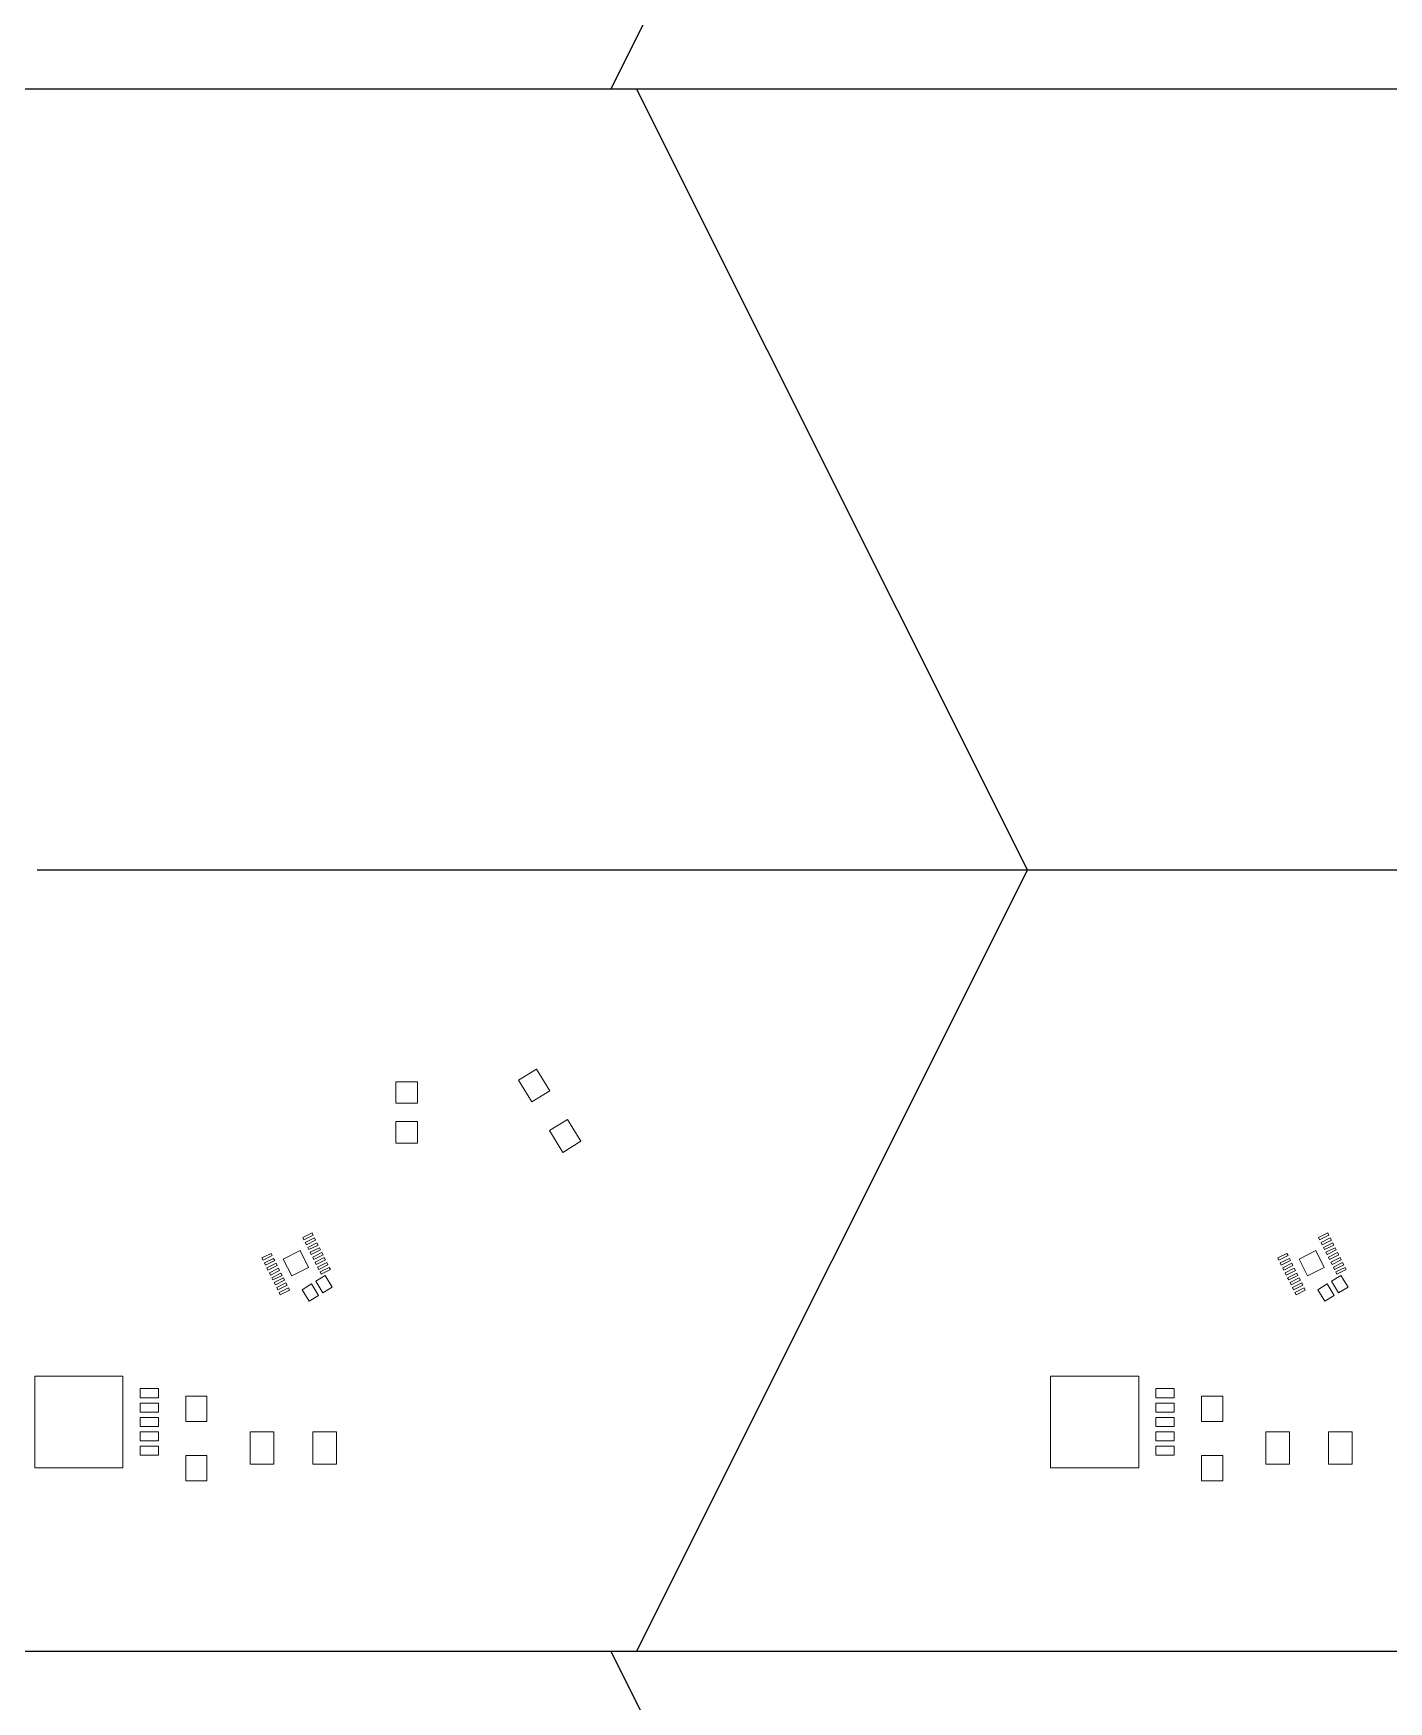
# Model space of a CAD drawing. Header units: inches. Extents: x 70 to 970, y -386 to 214.
# Drawn here: x 602.2 to 762.3, y -180.4 to 16.6 of the extents above; entities that cross this region are included whole.
import ezdxf

# ---------------------------------------------------------------- set-up
doc = ezdxf.new("R2010")
doc.units = ezdxf.units.IN
doc.header["$MEASUREMENT"] = 0

msp = doc.modelspace()

# ---------------------------------------------------------------- linework, layer by layer
at = {"color": 5}
for p, q in [((670.39, 10.06), (716.6, 102.34)), ((673.39, 10.06), (719.6, -82.22)), ((673.39, -174.5), (719.6, -82.22)), ((670.39, -174.5), (716.6, -266.78))]:
    msp.add_line(p, q, dxfattribs=at)
at = {"color": 4}
for p, q in [((910.39, 10.06), (80.39, 10.06)), ((959.6, -82.22), (602.6, -82.22)), ((910.39, -174.5), (80.39, -174.5))]:
    msp.add_line(p, q, dxfattribs=at)
at = {"color": 1, "lineweight": 0}
for p, q in [((661.6, -105.7), (659.47, -107)), ((663.16, -108.26), (661.6, -105.7)), ((647.52, -107.2), (644.98, -107.2)), ((644.98, -107.2), (644.98, -109.74)), ((647.52, -109.74), (647.52, -107.2)), ((659.47, -107), (661.03, -109.56)), ((661.03, -109.56), (663.16, -108.26)), ((644.98, -109.74), (647.52, -109.74)), ((644.98, -111.9), (644.98, -114.44)), ((647.52, -111.9), (644.98, -111.9)), ((647.52, -114.44), (647.52, -111.9)), ((665.25, -111.67), (663.12, -112.97)), ((666.82, -114.22), (665.25, -111.67)), ((663.12, -112.97), (664.69, -115.53)), ((664.69, -115.53), (666.82, -114.22)), ((644.98, -114.44), (647.52, -114.44)), ((635.07, -125.05), (633.98, -125.59)), ((633.98, -125.59), (634.11, -125.86)), ((634.11, -125.86), (635.2, -125.32)), ((635.36, -125.63), (634.27, -126.18)), ((634.41, -126.44), (635.49, -125.9)), ((635.2, -125.32), (635.07, -125.05)), ((635.49, -125.9), (635.36, -125.63)), ((755.07, -125.05), (753.98, -125.59)), ((753.98, -125.59), (754.11, -125.86)), ((754.11, -125.86), (755.2, -125.32)), ((755.36, -125.63), (754.27, -126.18)), ((754.41, -126.44), (755.49, -125.9)), ((755.2, -125.32), (755.07, -125.05)), ((755.49, -125.9), (755.36, -125.63)), ((630.24, -127.47), (629.15, -128.01)), ((629.15, -128.01), (629.29, -128.28)), ((629.29, -128.28), (630.37, -127.73)), ((630.53, -128.05), (629.44, -128.59)), ((630.37, -127.73), (630.24, -127.47)), ((630.66, -128.31), (630.53, -128.05)), ((633.66, -127.14), (631.68, -128.13)), ((634.66, -129.13), (633.66, -127.14)), ((634.27, -126.18), (634.41, -126.44)), ((635.65, -126.21), (634.56, -126.76)), ((634.56, -126.76), (634.7, -127.02)), ((634.7, -127.02), (635.78, -126.48)), ((635.94, -126.79), (634.85, -127.34)), ((634.85, -127.34), (634.99, -127.6)), ((634.99, -127.6), (636.07, -127.06)), ((636.23, -127.37), (635.15, -127.92)), ((635.15, -127.92), (635.28, -128.18)), ((635.28, -128.18), (636.37, -127.64)), ((636.52, -127.96), (635.44, -128.5)), ((635.78, -126.48), (635.65, -126.21)), ((636.07, -127.06), (635.94, -126.79)), ((636.37, -127.64), (636.23, -127.37)), ((636.66, -128.22), (636.52, -127.96)), ((750.24, -127.47), (749.15, -128.01)), ((749.15, -128.01), (749.29, -128.28)), ((749.29, -128.28), (750.37, -127.73)), ((750.53, -128.05), (749.44, -128.59)), ((750.37, -127.73), (750.24, -127.47)), ((750.66, -128.31), (750.53, -128.05)), ((753.66, -127.14), (751.68, -128.13)), ((754.66, -129.13), (753.66, -127.14)), ((754.27, -126.18), (754.41, -126.44)), ((755.65, -126.21), (754.56, -126.76)), ((754.56, -126.76), (754.7, -127.02)), ((754.7, -127.02), (755.78, -126.48)), ((755.94, -126.79), (754.85, -127.34)), ((754.85, -127.34), (754.99, -127.6)), ((754.99, -127.6), (756.07, -127.06)), ((756.23, -127.37), (755.15, -127.92)), ((755.15, -127.92), (755.28, -128.18)), ((755.28, -128.18), (756.37, -127.64)), ((756.52, -127.96), (755.44, -128.5)), ((755.78, -126.48), (755.65, -126.21)), ((756.07, -127.06), (755.94, -126.79)), ((756.37, -127.64), (756.23, -127.37)), ((756.66, -128.22), (756.52, -127.96)), ((629.44, -128.59), (629.58, -128.86)), ((629.58, -128.86), (630.66, -128.31)), ((630.82, -128.63), (629.74, -129.17)), ((629.74, -129.17), (629.87, -129.44)), ((629.87, -129.44), (630.95, -128.9)), ((631.11, -129.21), (630.03, -129.76)), ((630.03, -129.76), (630.16, -130.02)), ((630.16, -130.02), (631.25, -129.48)), ((631.4, -129.79), (630.32, -130.34)), ((630.95, -128.9), (630.82, -128.63)), ((631.25, -129.48), (631.11, -129.21)), ((631.54, -130.06), (631.4, -129.79)), ((631.68, -128.13), (632.67, -130.12)), ((632.67, -130.12), (634.66, -129.13)), ((635.44, -128.5), (635.57, -128.77)), ((635.57, -128.77), (636.66, -128.22)), ((636.81, -128.54), (635.73, -129.08)), ((635.73, -129.08), (635.86, -129.35)), ((635.86, -129.35), (636.95, -128.8)), ((637.11, -129.12), (636.02, -129.66)), ((636.02, -129.66), (636.15, -129.93)), ((636.15, -129.93), (637.24, -129.38)), ((636.95, -128.8), (636.81, -128.54)), ((637.24, -129.38), (637.11, -129.12)), ((749.44, -128.59), (749.58, -128.86)), ((749.58, -128.86), (750.66, -128.31)), ((750.82, -128.63), (749.74, -129.17)), ((749.74, -129.17), (749.87, -129.44)), ((749.87, -129.44), (750.95, -128.9)), ((751.11, -129.21), (750.03, -129.76)), ((750.03, -129.76), (750.16, -130.02)), ((750.16, -130.02), (751.25, -129.48)), ((751.4, -129.79), (750.32, -130.34)), ((750.95, -128.9), (750.82, -128.63)), ((751.25, -129.48), (751.11, -129.21)), ((751.54, -130.06), (751.4, -129.79)), ((751.68, -128.13), (752.67, -130.12)), ((752.67, -130.12), (754.66, -129.13)), ((755.44, -128.5), (755.57, -128.77)), ((755.57, -128.77), (756.66, -128.22)), ((756.81, -128.54), (755.73, -129.08)), ((755.73, -129.08), (755.86, -129.35)), ((755.86, -129.35), (756.95, -128.8)), ((757.11, -129.12), (756.02, -129.66)), ((756.02, -129.66), (756.15, -129.93)), ((756.15, -129.93), (757.24, -129.38)), ((756.95, -128.8), (756.81, -128.54)), ((757.24, -129.38), (757.11, -129.12)), ((630.32, -130.34), (630.45, -130.6)), ((630.45, -130.6), (631.54, -130.06)), ((631.69, -130.37), (630.61, -130.92)), ((630.61, -130.92), (630.74, -131.18)), ((630.74, -131.18), (631.83, -130.64)), ((631.99, -130.95), (630.9, -131.5)), ((630.9, -131.5), (631.03, -131.76)), ((631.03, -131.76), (632.12, -131.22)), ((632.28, -131.54), (631.19, -132.08)), ((631.32, -132.35), (632.41, -131.8)), ((631.83, -130.64), (631.69, -130.37)), ((632.12, -131.22), (631.99, -130.95)), ((632.41, -131.8), (632.28, -131.54)), ((635, -131.08), (633.9, -131.76)), ((633.9, -131.76), (634.73, -133.12)), ((635.84, -132.44), (635, -131.08)), ((636.62, -130.08), (635.52, -130.76)), ((635.52, -130.76), (636.35, -132.13)), ((636.35, -132.13), (637.46, -131.45)), ((637.46, -131.45), (636.62, -130.08)), ((750.32, -130.34), (750.45, -130.6)), ((750.45, -130.6), (751.54, -130.06)), ((751.69, -130.37), (750.61, -130.92)), ((750.61, -130.92), (750.74, -131.18)), ((750.74, -131.18), (751.83, -130.64)), ((751.99, -130.95), (750.9, -131.5)), ((750.9, -131.5), (751.03, -131.76)), ((751.03, -131.76), (752.12, -131.22)), ((752.28, -131.54), (751.19, -132.08)), ((751.32, -132.35), (752.41, -131.8)), ((751.83, -130.64), (751.69, -130.37)), ((752.12, -131.22), (751.99, -130.95)), ((752.41, -131.8), (752.28, -131.54)), ((755, -131.08), (753.9, -131.76)), ((753.9, -131.76), (754.73, -133.12)), ((755.84, -132.44), (755, -131.08)), ((756.62, -130.08), (755.52, -130.76)), ((755.52, -130.76), (756.35, -132.13)), ((756.35, -132.13), (757.46, -131.45)), ((757.46, -131.45), (756.62, -130.08)), ((631.19, -132.08), (631.32, -132.35)), ((634.73, -133.12), (635.84, -132.44)), ((751.19, -132.08), (751.32, -132.35)), ((754.73, -133.12), (755.84, -132.44)), ((602.32, -141.98), (602.32, -152.78)), ((612.73, -141.98), (602.32, -141.98)), ((612.73, -152.78), (612.73, -141.98)), ((614.77, -143.44), (614.77, -144.51)), ((616.93, -143.44), (614.77, -143.44)), ((616.93, -144.51), (616.93, -143.44)), ((722.32, -141.98), (722.32, -152.78)), ((732.73, -141.98), (722.32, -141.98)), ((732.73, -152.78), (732.73, -141.98)), ((734.77, -143.44), (734.77, -144.51)), ((736.93, -143.44), (734.77, -143.44)), ((736.93, -144.51), (736.93, -143.44)), ((614.77, -144.51), (616.93, -144.51)), ((614.77, -145.14), (614.77, -146.21)), ((616.93, -145.14), (614.77, -145.14)), ((616.93, -146.21), (616.93, -145.14)), ((622.66, -144.32), (620.16, -144.32)), ((620.16, -144.32), (620.16, -147.32)), ((622.66, -147.32), (622.66, -144.32)), ((734.77, -144.51), (736.93, -144.51)), ((734.77, -145.14), (734.77, -146.21)), ((736.93, -145.14), (734.77, -145.14)), ((736.93, -146.21), (736.93, -145.14)), ((742.66, -144.32), (740.16, -144.32)), ((740.16, -144.32), (740.16, -147.32)), ((742.66, -147.32), (742.66, -144.32)), ((614.77, -146.21), (616.93, -146.21)), ((614.77, -146.84), (614.77, -147.91)), ((616.93, -146.84), (614.77, -146.84)), ((616.93, -147.91), (616.93, -146.84)), ((620.16, -147.32), (622.66, -147.32)), ((734.77, -146.21), (736.93, -146.21)), ((734.77, -146.84), (734.77, -147.91)), ((736.93, -146.84), (734.77, -146.84)), ((736.93, -147.91), (736.93, -146.84)), ((740.16, -147.32), (742.66, -147.32)), ((614.77, -147.91), (616.93, -147.91)), ((614.77, -148.54), (614.77, -149.61)), ((616.93, -148.54), (614.77, -148.54)), ((614.77, -149.61), (616.93, -149.61)), ((616.93, -149.61), (616.93, -148.54)), ((630.55, -148.56), (627.75, -148.56)), ((627.75, -148.56), (627.75, -152.36)), ((630.55, -152.36), (630.55, -148.56)), ((637.95, -148.56), (635.15, -148.56)), ((635.15, -148.56), (635.15, -152.36)), ((637.95, -152.36), (637.95, -148.56)), ((734.77, -147.91), (736.93, -147.91)), ((734.77, -148.54), (734.77, -149.61)), ((736.93, -148.54), (734.77, -148.54)), ((734.77, -149.61), (736.93, -149.61)), ((736.93, -149.61), (736.93, -148.54)), ((750.55, -148.56), (747.75, -148.56)), ((747.75, -148.56), (747.75, -152.36)), ((750.55, -152.36), (750.55, -148.56)), ((757.95, -148.56), (755.15, -148.56)), ((755.15, -148.56), (755.15, -152.36)), ((757.95, -152.36), (757.95, -148.56)), ((614.77, -150.25), (614.77, -151.31)), ((616.93, -150.25), (614.77, -150.25)), ((614.77, -151.31), (616.93, -151.31)), ((616.93, -151.31), (616.93, -150.25)), ((622.66, -151.32), (620.16, -151.32)), ((620.16, -151.32), (620.16, -154.32)), ((622.66, -154.32), (622.66, -151.32)), ((734.77, -150.25), (734.77, -151.31)), ((736.93, -150.25), (734.77, -150.25)), ((734.77, -151.31), (736.93, -151.31)), ((736.93, -151.31), (736.93, -150.25)), ((742.66, -151.32), (740.16, -151.32)), ((740.16, -151.32), (740.16, -154.32)), ((742.66, -154.32), (742.66, -151.32)), ((602.32, -152.78), (612.73, -152.78)), ((627.75, -152.36), (630.55, -152.36)), ((635.15, -152.36), (637.95, -152.36)), ((722.32, -152.78), (732.73, -152.78)), ((747.75, -152.36), (750.55, -152.36)), ((755.15, -152.36), (757.95, -152.36)), ((620.16, -154.32), (622.66, -154.32)), ((740.16, -154.32), (742.66, -154.32))]:
    msp.add_line(p, q, dxfattribs=at)

doc.saveas('drawing.dxf')
